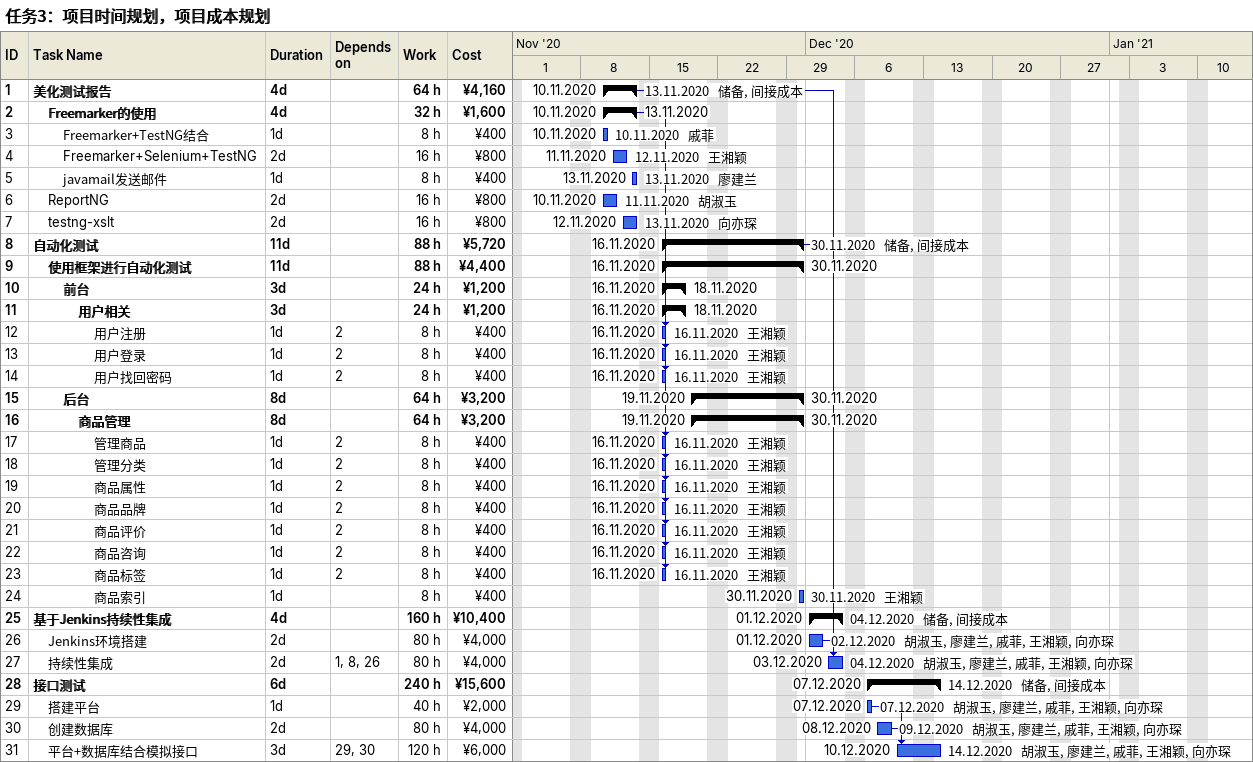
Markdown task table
任务3：项目时间规划，项目成本规划

| ID | Level | Task | Duration | Start | Finish | Predecessors | Resources | Work (h) | Cost (¥) |
|---|---|---|---|---|---|---|---|---|---|
| 1 | 1 | **美化测试报告** | 4d | 2020-11-10 | 2020-11-13 |  | 储备, 间接成本 | 64 | 4160 |
| 2 | 2 | **Freemarker的使用** | 4d | 2020-11-10 | 2020-11-13 |  |  | 32 | 1600 |
| 3 | 3 | Freemarker+TestNG结合 | 1d | 2020-11-10 | 2020-11-10 |  | 戚菲 | 8 | 400 |
| 4 | 3 | Freemarker+Selenium+TestNG | 2d | 2020-11-11 | 2020-11-12 |  | 王湘颖 | 16 | 800 |
| 5 | 3 | javamail发送邮件 | 1d | 2020-11-13 | 2020-11-13 |  | 廖建兰 | 8 | 400 |
| 6 | 2 | ReportNG | 2d | 2020-11-10 | 2020-11-11 |  | 胡淑玉 | 16 | 800 |
| 7 | 2 | testng-xslt | 2d | 2020-11-12 | 2020-11-13 |  | 向亦琛 | 16 | 800 |
| 8 | 1 | **自动化测试** | 11d | 2020-11-16 | 2020-11-30 |  | 储备, 间接成本 | 88 | 5720 |
| 9 | 2 | **使用框架进行自动化测试** | 11d | 2020-11-16 | 2020-11-30 |  |  | 88 | 4400 |
| 10 | 3 | **前台** | 3d | 2020-11-16 | 2020-11-18 |  |  | 24 | 1200 |
| 11 | 4 | **用户相关** | 3d | 2020-11-16 | 2020-11-18 |  |  | 24 | 1200 |
| 12 | 5 | 用户注册 | 1d | 2020-11-16 | 2020-11-16 | 2 | 王湘颖 | 8 | 400 |
| 13 | 5 | 用户登录 | 1d | 2020-11-16 | 2020-11-16 | 2 | 王湘颖 | 8 | 400 |
| 14 | 5 | 用户找回密码 | 1d | 2020-11-16 | 2020-11-16 | 2 | 王湘颖 | 8 | 400 |
| 15 | 3 | **后台** | 8d | 2020-11-19 | 2020-11-30 |  |  | 64 | 3200 |
| 16 | 4 | **商品管理** | 8d | 2020-11-19 | 2020-11-30 |  |  | 64 | 3200 |
| 17 | 5 | 管理商品 | 1d | 2020-11-16 | 2020-11-16 | 2 | 王湘颖 | 8 | 400 |
| 18 | 5 | 管理分类 | 1d | 2020-11-16 | 2020-11-16 | 2 | 王湘颖 | 8 | 400 |
| 19 | 5 | 商品属性 | 1d | 2020-11-16 | 2020-11-16 | 2 | 王湘颖 | 8 | 400 |
| 20 | 5 | 商品品牌 | 1d | 2020-11-16 | 2020-11-16 | 2 | 王湘颖 | 8 | 400 |
| 21 | 5 | 商品评价 | 1d | 2020-11-16 | 2020-11-16 | 2 | 王湘颖 | 8 | 400 |
| 22 | 5 | 商品咨询 | 1d | 2020-11-16 | 2020-11-16 | 2 | 王湘颖 | 8 | 400 |
| 23 | 5 | 商品标签 | 1d | 2020-11-16 | 2020-11-16 | 2 | 王湘颖 | 8 | 400 |
| 24 | 5 | 商品索引 | 1d | 2020-11-30 | 2020-11-30 |  | 王湘颖 | 8 | 400 |
| 25 | 1 | **基于Jenkins持续性集成** | 4d | 2020-12-01 | 2020-12-04 |  | 储备, 间接成本 | 160 | 10400 |
| 26 | 2 | Jenkins环境搭建 | 2d | 2020-12-01 | 2020-12-02 |  | 胡淑玉, 廖建兰, 戚菲, 王湘颖, 向亦琛 | 80 | 4000 |
| 27 | 2 | 持续性集成 | 2d | 2020-12-03 | 2020-12-04 | 1, 8, 26 | 胡淑玉, 廖建兰, 戚菲, 王湘颖, 向亦琛 | 80 | 4000 |
| 28 | 1 | **接口测试** | 6d | 2020-12-07 | 2020-12-14 |  | 储备, 间接成本 | 240 | 15600 |
| 29 | 2 | 搭建平台 | 1d | 2020-12-07 | 2020-12-07 |  | 胡淑玉, 廖建兰, 戚菲, 王湘颖, 向亦琛 | 40 | 2000 |
| 30 | 2 | 创建数据库 | 2d | 2020-12-08 | 2020-12-09 |  | 胡淑玉, 廖建兰, 戚菲, 王湘颖, 向亦琛 | 80 | 4000 |
| 31 | 2 | 平台+数据库结合模拟接口 | 3d | 2020-12-10 | 2020-12-14 | 29, 30 | 胡淑玉, 廖建兰, 戚菲, 王湘颖, 向亦琛 | 120 | 6000 |
